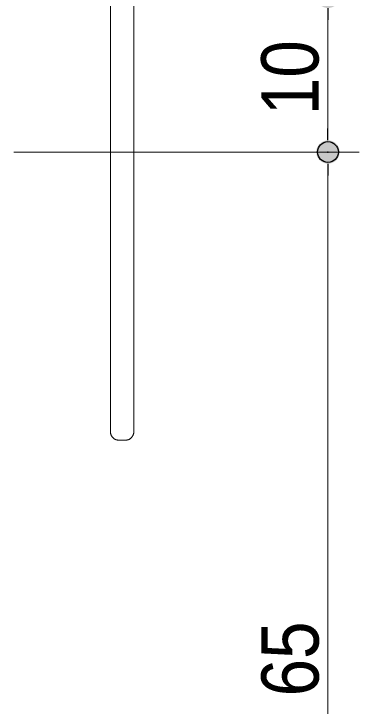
# Model space of a CAD drawing. Units: millimetres, scale not verified. Extents: x -4547 to 4547, y -2305 to 2305.
# Drawn here: x 1129.2 to 1295.4, y 63.8 to 397.4 of the extents above; entities that cross this region are included whole.
import ezdxf
from ezdxf.enums import TextEntityAlignment as Align

# ---------------------------------------------------------------- set-up
doc = ezdxf.new("R2010")
doc.units = ezdxf.units.MM
doc.header["$LTSCALE"] = 20
doc.header["$PDMODE"] = 32
doc.header["$PDSIZE"] = 10
for name, color, linetype, lineweight in [('0-1_3一般', 7, 'Continuous', 15), ('0-2_2寸法-1', 7, 'Continuous', 15), ('0-3_0', 7, 'Continuous', 25)]:
    doc.layers.add(name, color=color, linetype=linetype, lineweight=lineweight)
doc.layers.add('0-4_Defpoints', color=7, linetype='Continuous')
doc.styles.add('ＭＳ Ｐゴシック', font='')
doc.styles.get('ＭＳ Ｐゴシック').set_extended_font_data('MS PGothic')

# ---------------------------------------------------------------- blocks, each defined once
blk = doc.blocks.new('グループ-48')
at = {"layer": '0-1_3一般', "lineweight": 5}
for p, q in [((50327.6, 13868.6), (50327.6, 4418.6)), ((50552.6, 4418.6), (50552.6, 13868.6)), ((50327.6, 4343.6), (50327.6, 4418.6)), ((50552.6, 4418.6), (50552.6, 4343.6)), ((50552.1, 4340.7), (50552.6, 4343.6)), ((50399.6, 4268.6), (50402.6, 4268.6)), ((50477.6, 4268.6), (50402.6, 4268.6))]:
    blk.add_line(p, q, dxfattribs=at)
for points in [[(50327.6, 4343.6), (50327.8, 4340.6), (50328.1, 4337.7), (50328.6, 4334.9), (50329.1, 4332.1), (50329.7, 4329.3), (50330.5, 4326.5), (50331.3, 4323.8), (50332.3, 4321.1), (50333.3, 4318.4), (50334.4, 4315.8), (50335.7, 4313.2), (50337, 4310.7), (50338.4, 4308.1), (50340, 4305.6), (50341.6, 4303.2), (50343.3, 4300.8), (50345.2, 4298.4), (50347.1, 4296), (50349.1, 4293.7), (50351.3, 4291.4), (50353.5, 4289.2), (50355.7, 4287), (50358, 4285), (50360.3, 4283.2), (50362.7, 4281.4), (50365.1, 4279.7), (50367.5, 4278.2), (50370, 4276.8), (50372.5, 4275.5), (50375, 4274.3), (50377.6, 4273.2), (50380.2, 4272.2), (50382.9, 4271.4), (50385.6, 4270.6), (50388.3, 4270), (50391.1, 4269.5), (50393.9, 4269.1), (50396.7, 4268.8), (50399.6, 4268.6)], [(50477.6, 4268.6), (50480.5, 4268.6), (50483.3, 4268.8), (50486.2, 4269.1), (50489, 4269.5), (50491.7, 4270), (50494.4, 4270.6), (50497.1, 4271.4), (50499.7, 4272.2), (50502.3, 4273.2), (50504.8, 4274.3), (50507.3, 4275.5), (50509.7, 4276.8), (50512.2, 4278.3), (50514.5, 4279.8), (50516.8, 4281.5), (50519.1, 4283.2), (50521.3, 4285.1), (50523.5, 4287.1), (50525.7, 4289.3), (50527.8, 4291.5), (50529.8, 4293.8), (50531.8, 4296.1), (50533.6, 4298.5), (50535.4, 4300.9), (50537.1, 4303.3), (50538.7, 4305.8), (50540.3, 4308.3), (50541.7, 4310.8), (50543.1, 4313.4), (50544.4, 4316), (50545.6, 4318.6), (50546.7, 4321.2), (50547.7, 4323.9), (50548.6, 4326.6), (50549.5, 4329.4), (50550.3, 4332.1), (50551, 4335), (50551.6, 4337.8), (50552.1, 4340.7)]]:
    blk.add_lwpolyline(points, dxfattribs=at)
blk = doc.blocks.new('グループ-57')
at = {"layer": '0-1_3一般'}
blk.add_blockref('グループ-48', (0, 0), dxfattribs=at)
blk = doc.blocks.new('_Dot')
at = {"layer": '0-3_0'}
blk.add_line((-10, 0), (-20, 0), dxfattribs=at)
for points in [[(0, 0), (-8.09, 5.88), (-7.29, 6.85)], [(0, 0), (-7.29, 6.85), (-6.37, 7.71)], [(0, 0), (-6.37, 7.71), (-5.36, 8.44)], [(0, 0), (-5.36, 8.44), (-4.26, 9.05)], [(0, 0), (-4.26, 9.05), (-3.09, 9.51)], [(0, 0), (-3.09, 9.51), (-1.87, 9.82)], [(0, 0), (-1.87, 9.82), (-0.63, 9.98)], [(0, 0), (-0.63, 9.98), (0.63, 9.98)], [(0, 0), (0.63, 9.98), (1.87, 9.82)], [(0, 0), (1.87, 9.82), (3.09, 9.51)], [(0, 0), (3.09, 9.51), (4.26, 9.05)], [(0, 0), (4.26, 9.05), (5.36, 8.44)], [(0, 0), (5.36, 8.44), (6.37, 7.71)], [(0, 0), (6.37, 7.71), (7.29, 6.85)], [(0, 0), (7.29, 6.85), (8.09, 5.88)], [(0, 0), (-10, 0), (-9.92, 1.25)], [(0, 0), (-9.92, -1.25), (-10, 0)], [(0, 0), (-9.92, 1.25), (-9.69, 2.49)], [(0, 0), (-9.69, -2.49), (-9.92, -1.25)], [(0, 0), (-9.69, 2.49), (-9.3, 3.68)], [(0, 0), (-9.3, -3.68), (-9.69, -2.49)], [(0, 0), (-9.3, 3.68), (-8.76, 4.82)], [(0, 0), (-8.76, -4.82), (-9.3, -3.68)], [(0, 0), (-8.76, 4.82), (-8.09, 5.88)], [(0, 0), (-8.09, -5.88), (-8.76, -4.82)], [(0, 0), (-7.29, -6.85), (-8.09, -5.88)], [(0, 0), (-6.37, -7.71), (-7.29, -6.85)], [(0, 0), (-5.36, -8.44), (-6.37, -7.71)], [(0, 0), (-4.26, -9.05), (-5.36, -8.44)], [(0, 0), (-3.09, -9.51), (-4.26, -9.05)], [(0, 0), (-1.87, -9.82), (-3.09, -9.51)], [(0, 0), (-0.63, -9.98), (-1.87, -9.82)], [(0, 0), (0.63, -9.98), (-0.63, -9.98)], [(0, 0), (8.09, 5.88), (8.76, 4.82)], [(0, 0), (8.76, 4.82), (9.3, 3.68)], [(0, 0), (9.3, 3.68), (9.69, 2.49)], [(0, 0), (9.69, 2.49), (9.92, 1.25)], [(0, 0), (9.92, 1.25), (10, 0)], [(0, 0), (1.87, -9.82), (0.63, -9.98)], [(0, 0), (3.09, -9.51), (1.87, -9.82)], [(0, 0), (4.26, -9.05), (3.09, -9.51)], [(0, 0), (5.36, -8.44), (4.26, -9.05)], [(0, 0), (6.37, -7.71), (5.36, -8.44)], [(0, 0), (7.29, -6.85), (6.37, -7.71)], [(0, 0), (8.09, -5.88), (7.29, -6.85)], [(0, 0), (8.76, -4.82), (8.09, -5.88)], [(0, 0), (9.3, -3.68), (8.76, -4.82)], [(0, 0), (9.69, -2.49), (9.3, -3.68)], [(0, 0), (9.92, -1.25), (9.69, -2.49)], [(0, 0), (10, 0), (9.92, -1.25)]]:
    blk.add_solid(points, dxfattribs=at)

msp = doc.modelspace()

# ---------------------------------------------------------------- linework, layer by layer
at = {"layer": '0-2_2寸法-1'}
for p, q in [((1280.44, 394.56), (1280.44, 342.07)), ((1129.25, 330.81), (1295.44, 330.81)), ((1129.25, 330.81), (1295.44, 330.81)), ((1280.44, 319.56), (1280.44, -145.43))]:
    msp.add_line(p, q, dxfattribs=at)
at = {"layer": '0-4_Defpoints'}
msp.add_point((1280.44, 330.81), dxfattribs=at)

# ---------------------------------------------------------------- block references
at = {"layer": '0-1_3一般', "xscale": 0.05, "yscale": 0.05}
msp.add_blockref('グループ-57', (-1340.62, -21.39), dxfattribs=at)
at = {"layer": '0-2_2寸法-1', "xscale": 0.5627563, "yscale": 0.5627563}
for p, rotation in [((1280.44, 405.81), 90), ((1280.44, 330.81), 270), ((1280.44, 330.81), 90)]:
    msp.add_blockref('_Dot', p, dxfattribs=dict(at, rotation=rotation))

# ---------------------------------------------------------------- texts
at = {"layer": '0-2_2寸法-1', "style": 'ＭＳ Ｐゴシック', "width": 0.9}
for s, p in [('10', (1284.16, 348.57)), ('65', (1284.23, 68.54))]:
    msp.add_text(s, height=27.57, rotation=90, dxfattribs=at).set_placement(p, align=Align.BOTTOM_LEFT)

doc.saveas('drawing.dxf')
